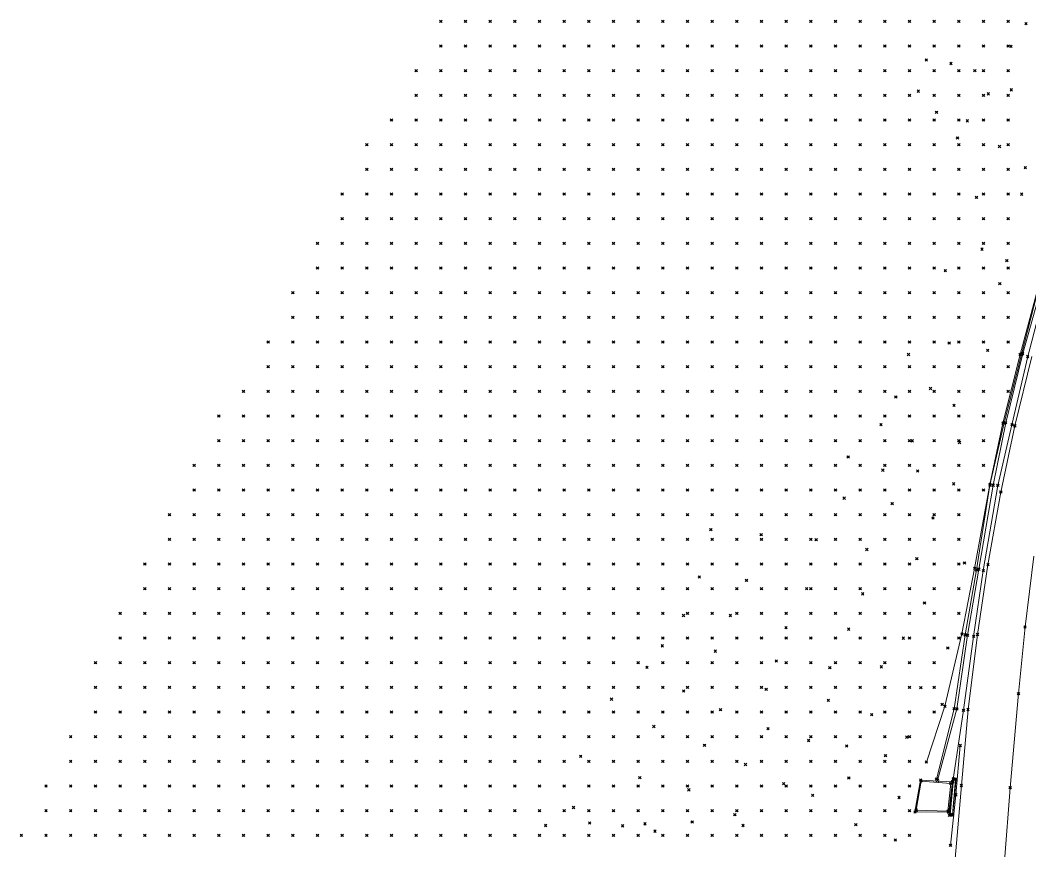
# Model space of a CAD drawing. Header units: metres. Extents: x 441556 to 446409, y 432338 to 461058.
# Drawn here: x 441701.9 to 441824.7, y 453876.9 to 453977.9 of the extents above; entities that cross this region are included whole.
import ezdxf

# ---------------------------------------------------------------- set-up
doc = ezdxf.new("R2010")
doc.units = ezdxf.units.M
doc.header["$MEASUREMENT"] = 0
doc.header["$PDMODE"] = 35
doc.header["$PDSIZE"] = 0.15
for name, color, linetype, lineweight in [('DTM-BRE-RevN_GRP_ CAROSABIL', 2, 'Continuous', 0), ('DTM-BRE-RevN_GRP_AX', 2, 'Continuous', 0), ('DTM-BRE-RevN_GRP_CAMERA CADERE JOS', 2, 'Continuous', 0), ('DTM-BRE-RevN_GRP_CAMERA CADERE SUS', 2, 'Continuous', 0), ('DTM-BRE-RevN_GRP_PARAPET BETON_JOS', 2, 'Continuous', 0), ('DTM-BRE-RevN_GRP_PARAPET BETON_SUS', 2, 'Continuous', 0), ('DTM-BRE-RevN_GRP_PARAPET METALIC', 2, 'Continuous', 0), ('DTM-BRE-RevN_GRP_SANT BETON JOS', 2, 'Continuous', 0), ('DTM-BRE-RevN_GRP_SANT BETON SUS', 2, 'Continuous', 0), ('DTM-BRE-RevN_GRP_TALUZ JOS', 2, 'Continuous', 0), ('DTM-NOK-RevN_LIDAR_co_lidar', 91, 'Continuous', 0), ('DTM-NOK-RevN_RTK', 32, 'Continuous', 0)]:
    doc.layers.add(name, color=color, linetype=linetype, lineweight=lineweight)

msp = doc.modelspace()

# ---------------------------------------------------------------- linework, layer by layer
at = {"layer": 'DTM-BRE-RevN_GRP_ CAROSABIL'}
for p, q in [((441822.836, 453928.53, 359.797), (441824.913, 453936.966, 359.905)), ((441821.134, 453920.486, 359.799), (441822.836, 453928.53, 359.797)), ((441819.581, 453911.644, 359.781), (441821.134, 453920.486, 359.799)), ((441818.299, 453903.163, 359.769), (441819.581, 453911.644, 359.781)), ((441817.153, 453894.037, 359.769), (441818.299, 453903.163, 359.769)), ((441816.35, 453884.801, 359.775), (441817.153, 453894.037, 359.769)), ((441815.58, 453875.917, 359.812), (441816.35, 453884.801, 359.775))]:
    msp.add_line(p, q, dxfattribs=at)
at = {"layer": 'DTM-BRE-RevN_GRP_AX'}
for p, q in [((441825.173, 453912.704, 359.643), (441824.084, 453904.082, 359.627)), ((441824.084, 453904.082, 359.627), (441823.29, 453895.973, 359.622)), ((441823.29, 453895.973, 359.622), (441822.277, 453884.538, 359.644)), ((441822.277, 453884.538, 359.644), (441821.594, 453875.59, 359.638))]:
    msp.add_line(p, q, dxfattribs=at)
at = {"layer": 'DTM-BRE-RevN_GRP_CAMERA CADERE JOS'}
for p, q in [((441811.441, 453885.348, 357.763), (441810.854, 453881.802, 357.904)), ((441815.065, 453885.062, 357.538), (441811.441, 453885.348, 357.763)), ((441814.707, 453881.688, 357.093), (441815.065, 453885.062, 357.538)), ((441810.854, 453881.802, 357.904), (441814.707, 453881.688, 357.093))]:
    msp.add_line(p, q, dxfattribs=at)
at = {"layer": 'DTM-BRE-RevN_GRP_CAMERA CADERE SUS'}
for p, q in [((441811.384, 453885.46, 358.39), (441810.706, 453881.587, 358.533)), ((441815.263, 453885.237, 359.542), (441811.384, 453885.46, 358.39)), ((441814.811, 453881.559, 359.648), (441815.263, 453885.237, 359.542)), ((441810.706, 453881.587, 358.533), (441814.811, 453881.559, 359.648))]:
    msp.add_line(p, q, dxfattribs=at)
at = {"layer": 'DTM-BRE-RevN_GRP_PARAPET BETON_JOS'}
for p, q in [((441814.892, 453881.168, 359.645), (441815.357, 453885.613, 359.648)), ((441815.701, 453885.567, 359.753), (441815.283, 453881.174, 359.775)), ((441815.357, 453885.613, 359.648), (441815.701, 453885.567, 359.753)), ((441815.283, 453881.174, 359.775), (441814.892, 453881.168, 359.645))]:
    msp.add_line(p, q, dxfattribs=at)
at = {"layer": 'DTM-BRE-RevN_GRP_PARAPET BETON_SUS'}
for p, q in [((441815.395, 453885.56, 360.178), (441814.997, 453881.293, 360.176)), ((441815.258, 453881.216, 360.197), (441815.624, 453885.545, 360.178)), ((441815.624, 453885.545, 360.178), (441815.395, 453885.56, 360.178)), ((441814.997, 453881.293, 360.176), (441815.258, 453881.216, 360.197))]:
    msp.add_line(p, q, dxfattribs=at)
at = {"layer": 'DTM-BRE-RevN_GRP_PARAPET METALIC'}
for p, q in [((441815.673, 453883.663, 359.782), (441816.217, 453889.658, 359.711)), ((441815.018, 453877.52, 359.665), (441815.673, 453883.663, 359.782))]:
    msp.add_line(p, q, dxfattribs=at)
at = {"layer": 'DTM-BRE-RevN_GRP_SANT BETON JOS'}
for p, q in [((441826.26, 453945.988, 359.518), (441823.804, 453937.328, 359.5)), ((441823.804, 453937.328, 359.5), (441821.737, 453928.911, 359.489)), ((441821.737, 453928.911, 359.489), (441820.214, 453921.316, 359.466)), ((441820.214, 453921.316, 359.466), (441818.459, 453911.109, 359.457)), ((441818.459, 453911.109, 359.457), (441817.091, 453903.072, 359.468)), ((441817.091, 453903.072, 359.468), (441815.812, 453894.11, 359.339)), ((441815.812, 453894.11, 359.339), (441813.442, 453885.416, 358.599))]:
    msp.add_line(p, q, dxfattribs=at)
at = {"layer": 'DTM-BRE-RevN_GRP_SANT BETON SUS'}
for p, q in [((441825.87, 453945.899, 359.811), (441823.648, 453937.195, 359.757)), ((441826.675, 453945.696, 359.751), (441824.416, 453936.964, 359.776)), ((441823.648, 453937.195, 359.757), (441821.535, 453928.889, 359.736)), ((441824.416, 453936.964, 359.776), (441822.493, 453928.678, 359.761)), ((441821.535, 453928.889, 359.736), (441819.821, 453921.313, 359.693)), ((441822.493, 453928.678, 359.761), (441820.769, 453921.301, 359.713)), ((441819.821, 453921.313, 359.693), (441818.176, 453911.031, 359.693)), ((441820.769, 453921.301, 359.713), (441819.014, 453910.934, 359.717)), ((441818.176, 453911.031, 359.693), (441816.805, 453903.126, 359.697)), ((441819.014, 453910.934, 359.717), (441817.832, 453902.939, 359.72)), ((441816.805, 453903.126, 359.697), (441815.475, 453894.141, 359.584)), ((441817.832, 453902.939, 359.72), (441816.601, 453893.95, 359.71)), ((441815.475, 453894.141, 359.584), (441813.315, 453885.587, 358.746)), ((441816.601, 453893.95, 359.71), (441815.293, 453885.281, 359.627))]:
    msp.add_line(p, q, dxfattribs=at)
at = {"layer": 'DTM-BRE-RevN_GRP_TALUZ JOS'}
for p, q in [((441825.894, 453946.138, 359.806), (441823.497, 453937.226, 359.777)), ((441823.497, 453937.226, 359.777), (441821.399, 453928.855, 359.712)), ((441821.399, 453928.855, 359.712), (441819.822, 453921.4, 359.71)), ((441819.822, 453921.4, 359.71), (441817.958, 453911.2, 359.698)), ((441817.958, 453911.2, 359.698), (441816.412, 453903.229, 359.785)), ((441816.412, 453903.229, 359.785), (441814.351, 453894.437, 359.802)), ((441814.351, 453894.437, 359.802), (441812.092, 453887.651, 359.197))]:
    msp.add_line(p, q, dxfattribs=at)
at = {"layer": 'DTM-NOK-RevN_LIDAR_co_lidar'}
for p in [(441753.055, 453977.714, 391.491), (441756.054, 453977.714, 390.369), (441759.053, 453977.714, 389.236), (441762.053, 453977.714, 387.698), (441765.052, 453977.714, 386.743), (441768.051, 453977.714, 385.621), (441771.051, 453977.714, 384.636), (441774.05, 453977.714, 383.553), (441777.049, 453977.714, 382.638), (441780.049, 453977.714, 381.699), (441783.048, 453977.714, 380.653), (441786.047, 453977.714, 379.476), (441789.047, 453977.714, 378.311), (441792.046, 453977.714, 377.096), (441795.045, 453977.714, 375.775), (441798.045, 453977.714, 374.474), (441801.044, 453977.714, 373.204), (441804.043, 453977.714, 372.047), (441807.043, 453977.714, 370.79), (441810.042, 453977.714, 369.195), (441813.041, 453977.714, 367.879), (441816.041, 453977.714, 366.698), (441819.04, 453977.714, 365.645), (441822.039, 453977.714, 364.789), (441753.055, 453974.715, 390.838), (441756.054, 453974.715, 389.647), (441759.053, 453974.715, 388.409), (441762.053, 453974.715, 387.065), (441765.052, 453974.715, 385.767), (441768.051, 453974.715, 384.784), (441771.051, 453974.715, 383.856), (441774.05, 453974.715, 382.71), (441777.049, 453974.715, 381.819), (441780.049, 453974.715, 380.963), (441783.048, 453974.715, 379.987), (441786.047, 453974.715, 378.947), (441789.047, 453974.715, 377.904), (441792.046, 453974.715, 376.737), (441795.045, 453974.715, 375.404), (441798.045, 453974.715, 374.031), (441801.044, 453974.715, 372.697), (441804.043, 453974.715, 371.428), (441807.043, 453974.715, 370.06), (441810.042, 453974.715, 368.726), (441813.041, 453974.715, 367.461), (441816.041, 453974.715, 366.31), (441819.04, 453974.715, 365.453), (441822.039, 453974.715, 364.617), (441750.055, 453971.715, 391.279), (441753.055, 453971.715, 390.364), (441756.054, 453971.715, 389.155), (441759.053, 453971.715, 387.845), (441762.053, 453971.715, 386.687), (441765.052, 453971.715, 385.375), (441768.051, 453971.715, 384.284), (441771.051, 453971.715, 383.165), (441774.05, 453971.715, 382.04), (441777.049, 453971.715, 381.136), (441780.049, 453971.715, 380.229), (441783.048, 453971.715, 379.229), (441786.047, 453971.715, 378.248), (441789.047, 453971.715, 377.273), (441792.046, 453971.715, 376.204), (441795.045, 453971.715, 375.014), (441798.045, 453971.715, 373.711), (441801.044, 453971.715, 372.394), (441804.043, 453971.715, 371.092), (441807.043, 453971.715, 369.632), (441810.042, 453971.715, 368.418), (441813.041, 453971.715, 367.252), (441816.041, 453971.715, 366.089), (441819.04, 453971.715, 365.261), (441822.039, 453971.715, 364.597), (441750.055, 453968.716, 390.368), (441753.055, 453968.716, 389.509), (441756.054, 453968.716, 388.571), (441759.053, 453968.716, 387.513), (441762.053, 453968.716, 386.491), (441765.052, 453968.716, 385.243), (441768.051, 453968.716, 384.031), (441771.051, 453968.716, 382.718), (441774.05, 453968.716, 381.543), (441777.049, 453968.716, 380.551), (441780.049, 453968.716, 379.565), (441783.048, 453968.716, 378.553), (441786.047, 453968.716, 377.543), (441789.047, 453968.716, 376.565), (441792.046, 453968.716, 375.603), (441795.045, 453968.716, 374.579), (441798.045, 453968.716, 373.377), (441801.044, 453968.716, 372.073), (441804.043, 453968.716, 370.853), (441807.043, 453968.716, 369.513), (441810.042, 453968.716, 368.23), (441813.041, 453968.716, 367.106), (441816.041, 453968.716, 366.089), (441819.04, 453968.716, 365.323), (441822.039, 453968.716, 364.733), (441747.056, 453965.717, 390.369), (441750.055, 453965.717, 389.244), (441753.055, 453965.717, 388.582), (441756.054, 453965.717, 387.842), (441759.053, 453965.717, 387.124), (441762.053, 453965.717, 386.164), (441765.052, 453965.717, 385.073), (441768.051, 453965.717, 383.828), (441771.051, 453965.717, 382.53), (441774.05, 453965.717, 381.227), (441777.049, 453965.717, 380.142), (441780.049, 453965.717, 379.099), (441783.048, 453965.717, 378.058), (441786.047, 453965.717, 377.086), (441789.047, 453965.717, 376.184), (441792.046, 453965.717, 375.231), (441795.045, 453965.717, 374.236), (441798.045, 453965.717, 373.151), (441801.044, 453965.717, 371.868), (441804.043, 453965.717, 370.654), (441807.043, 453965.717, 369.471), (441810.042, 453965.717, 368.218), (441813.041, 453965.717, 367.178), (441816.041, 453965.717, 366.31), (441819.04, 453965.717, 365.597), (441822.039, 453965.717, 364.778), (441744.057, 453962.717, 390.384), (441747.056, 453962.717, 388.865), (441750.055, 453962.717, 387.856), (441753.055, 453962.717, 387.435), (441756.054, 453962.717, 386.894), (441759.053, 453962.717, 386.358), (441762.053, 453962.717, 385.515), (441765.052, 453962.717, 384.804), (441768.051, 453962.717, 383.589), (441771.051, 453962.717, 382.415), (441774.05, 453962.717, 381.213), (441777.049, 453962.717, 380.06), (441780.049, 453962.717, 378.869), (441783.048, 453962.717, 377.692), (441786.047, 453962.717, 376.707), (441789.047, 453962.717, 375.805), (441792.046, 453962.717, 374.857), (441795.045, 453962.717, 373.961), (441798.045, 453962.717, 373.003), (441801.044, 453962.717, 371.81), (441804.043, 453962.717, 370.637), (441807.043, 453962.717, 369.539), (441810.042, 453962.717, 368.397), (441813.041, 453962.717, 367.48), (441816.041, 453962.717, 366.537), (441819.04, 453962.717, 365.733), (441822.039, 453962.717, 364.748), (441744.057, 453959.718, 391.197), (441747.056, 453959.718, 388.751), (441750.055, 453959.718, 387.255), (441753.055, 453959.718, 386.293), (441756.054, 453959.718, 385.737), (441759.053, 453959.718, 385.139), (441762.053, 453959.718, 384.513), (441765.052, 453959.718, 384.107), (441768.051, 453959.718, 383.184), (441771.051, 453959.718, 382.259), (441774.05, 453959.718, 381.258), (441777.049, 453959.718, 380.126), (441780.049, 453959.718, 378.876), (441783.048, 453959.718, 377.6), (441786.047, 453959.718, 376.441), (441789.047, 453959.718, 375.41), (441792.046, 453959.718, 374.511), (441795.045, 453959.718, 373.688), (441798.045, 453959.718, 372.763), (441801.044, 453959.718, 371.75), (441804.043, 453959.718, 370.794), (441807.043, 453959.718, 369.761), (441810.042, 453959.718, 368.686), (441813.041, 453959.718, 367.703), (441816.041, 453959.718, 366.688), (441819.04, 453959.718, 365.734), (441822.039, 453959.718, 364.755), (441741.057, 453956.719, 393.574), (441744.057, 453956.719, 391.791), (441747.056, 453956.719, 389.745), (441750.055, 453956.719, 387.941), (441753.055, 453956.719, 386.276), (441756.054, 453956.719, 385.111), (441759.053, 453956.719, 384.072), (441762.053, 453956.719, 383.209), (441765.052, 453956.719, 382.887), (441768.051, 453956.719, 382.291), (441771.051, 453956.719, 381.704), (441774.05, 453956.719, 380.717), (441777.049, 453956.719, 379.799), (441780.049, 453956.719, 378.796), (441783.048, 453956.719, 377.707), (441786.047, 453956.719, 376.563), (441789.047, 453956.719, 375.481), (441792.046, 453956.719, 374.515), (441795.045, 453956.719, 373.623), (441798.045, 453956.719, 372.656), (441801.044, 453956.719, 371.626), (441804.043, 453956.719, 370.818), (441807.043, 453956.719, 369.868), (441810.042, 453956.719, 368.848), (441813.041, 453956.719, 367.71), (441816.041, 453956.719, 366.773), (441819.04, 453956.719, 365.705), (441822.039, 453956.719, 364.508), (441741.057, 453953.719, 393.549), (441744.057, 453953.719, 391.812), (441747.056, 453953.719, 389.987), (441750.055, 453953.719, 388.463), (441753.055, 453953.719, 386.749), (441756.054, 453953.719, 385.124), (441759.053, 453953.719, 383.894), (441762.053, 453953.719, 382.724), (441765.052, 453953.719, 381.997), (441768.051, 453953.719, 381.154), (441771.051, 453953.719, 380.348), (441774.05, 453953.719, 379.404), (441777.049, 453953.719, 378.759), (441780.049, 453953.719, 378.05), (441783.048, 453953.719, 377.315), (441786.047, 453953.719, 376.463), (441789.047, 453953.719, 375.451), (441792.046, 453953.719, 374.441), (441795.045, 453953.719, 373.483), (441798.045, 453953.719, 372.424), (441801.044, 453953.719, 371.34), (441804.043, 453953.719, 370.519), (441807.043, 453953.719, 369.611), (441810.042, 453953.719, 368.698), (441813.041, 453953.719, 367.711), (441816.041, 453953.719, 366.87), (441819.04, 453953.719, 365.681), (441822.039, 453953.719, 364.203), (441738.058, 453950.72, 395.663), (441741.057, 453950.72, 393.45), (441744.057, 453950.72, 391.399), (441747.056, 453950.72, 389.555), (441750.055, 453950.72, 388.226), (441753.055, 453950.72, 386.767), (441756.054, 453950.72, 385.055), (441759.053, 453950.72, 383.706), (441762.053, 453950.72, 382.658), (441765.052, 453950.72, 381.396), (441768.051, 453950.72, 380.483), (441771.051, 453950.72, 379.436), (441774.05, 453950.72, 378.269), (441777.049, 453950.72, 377.494), (441780.049, 453950.72, 377.076), (441783.048, 453950.72, 376.617), (441786.047, 453950.72, 376.06), (441789.047, 453950.72, 375.229), (441792.046, 453950.72, 374.173), (441795.045, 453950.72, 372.951), (441798.045, 453950.72, 371.721), (441801.044, 453950.72, 370.884), (441804.043, 453950.72, 370.135), (441807.043, 453950.72, 369.323), (441810.042, 453950.72, 368.391), (441813.041, 453950.72, 367.478), (441816.041, 453950.72, 366.556), (441819.04, 453950.72, 365.399), (441822.039, 453950.72, 363.839), (441738.058, 453947.721, 396.129), (441741.057, 453947.721, 393.582), (441744.057, 453947.721, 391.037), (441747.056, 453947.721, 389.338), (441750.055, 453947.721, 387.999), (441753.055, 453947.721, 386.451), (441756.054, 453947.721, 384.68), (441759.053, 453947.721, 383.366), (441762.053, 453947.721, 382.396), (441765.052, 453947.721, 380.923), (441768.051, 453947.721, 379.92), (441771.051, 453947.721, 378.89), (441774.05, 453947.721, 377.739), (441777.049, 453947.721, 376.767), (441780.049, 453947.721, 375.967), (441783.048, 453947.721, 375.421), (441786.047, 453947.721, 375.164), (441789.047, 453947.721, 374.587), (441792.046, 453947.721, 373.57), (441795.045, 453947.721, 372.439), (441798.045, 453947.721, 371.306), (441801.044, 453947.721, 370.408), (441804.043, 453947.721, 369.69), (441807.043, 453947.721, 368.849), (441810.042, 453947.721, 367.973), (441813.041, 453947.721, 367.05), (441816.041, 453947.721, 365.97), (441819.04, 453947.721, 364.953), (441822.039, 453947.721, 363.647), (441735.058, 453944.721, 398.818), (441738.058, 453944.721, 396.417), (441741.057, 453944.721, 393.303), (441744.057, 453944.721, 391.005), (441747.056, 453944.721, 388.794), (441750.055, 453944.721, 387.115), (441753.055, 453944.721, 385.471), (441756.054, 453944.721, 384.463), (441759.053, 453944.721, 383.171), (441762.053, 453944.721, 381.857), (441765.052, 453944.721, 380.763), (441768.051, 453944.721, 379.484), (441771.051, 453944.721, 378.341), (441774.05, 453944.721, 377.251), (441777.049, 453944.721, 376.17), (441780.049, 453944.721, 375.183), (441783.048, 453944.721, 374.392), (441786.047, 453944.721, 374.129), (441789.047, 453944.721, 373.836), (441792.046, 453944.721, 372.988), (441795.045, 453944.721, 371.89), (441798.045, 453944.721, 370.842), (441801.044, 453944.721, 369.87), (441804.043, 453944.721, 369.005), (441807.043, 453944.721, 368.235), (441810.042, 453944.721, 367.38), (441813.041, 453944.721, 366.539), (441816.041, 453944.721, 365.569), (441819.04, 453944.721, 364.532), (441822.039, 453944.721, 362.977), (441735.058, 453941.722, 398.584), (441738.058, 453941.722, 396.143), (441741.057, 453941.722, 393.247), (441744.057, 453941.722, 390.858), (441747.056, 453941.722, 388.635), (441750.055, 453941.722, 386.52), (441753.055, 453941.722, 384.934), (441756.054, 453941.722, 383.322), (441759.053, 453941.722, 381.956), (441762.053, 453941.722, 381.394), (441765.052, 453941.722, 380.778), (441768.051, 453941.722, 379.574), (441771.051, 453941.722, 378.018), (441774.05, 453941.722, 376.75), (441777.049, 453941.722, 375.504), (441780.049, 453941.722, 374.41), (441783.048, 453941.722, 373.691), (441786.047, 453941.722, 373.219), (441789.047, 453941.722, 372.82), (441792.046, 453941.722, 372.143), (441795.045, 453941.722, 371.19), (441798.045, 453941.722, 370.194), (441801.044, 453941.722, 369.155), (441804.043, 453941.722, 368.366), (441807.043, 453941.722, 367.624), (441810.042, 453941.722, 366.736), (441813.041, 453941.722, 365.894), (441816.041, 453941.722, 365.021), (441819.04, 453941.722, 364.167), (441822.039, 453941.722, 362.34), (441732.059, 453938.722, 400.176), (441735.058, 453938.722, 398.023), (441738.058, 453938.722, 395.66), (441741.057, 453938.722, 392.865), (441744.057, 453938.722, 390.631), (441747.056, 453938.722, 388.203), (441750.055, 453938.722, 385.155), (441753.055, 453938.722, 384.086), (441756.054, 453938.722, 382.892), (441759.053, 453938.722, 381.373), (441762.053, 453938.722, 380.746), (441765.052, 453938.722, 380.037), (441768.051, 453938.722, 379.23), (441771.051, 453938.722, 378.55), (441774.05, 453938.722, 377.116), (441777.049, 453938.722, 375.476), (441780.049, 453938.722, 374.022), (441783.048, 453938.722, 372.884), (441786.047, 453938.722, 372.351), (441789.047, 453938.722, 371.958), (441792.046, 453938.722, 371.295), (441795.045, 453938.722, 370.429), (441798.045, 453938.722, 369.525), (441801.044, 453938.722, 368.681), (441804.043, 453938.722, 367.727), (441807.043, 453938.722, 366.934), (441810.042, 453938.722, 366.162), (441813.041, 453938.722, 365.391), (441816.041, 453938.722, 364.593), (441819.04, 453938.722, 363.617), (441822.039, 453938.722, 361.574), (441732.059, 453935.723, 399.167), (441735.058, 453935.723, 396.929), (441738.058, 453935.723, 394.744), (441741.057, 453935.723, 392.483), (441744.057, 453935.723, 390.186), (441747.056, 453935.723, 387.931), (441750.055, 453935.723, 385.19), (441753.055, 453935.723, 383.544), (441756.054, 453935.723, 381.976), (441759.053, 453935.723, 380.531), (441762.053, 453935.723, 379.902), (441765.052, 453935.723, 379.079), (441768.051, 453935.723, 378.535), (441771.051, 453935.723, 377.264), (441774.05, 453935.723, 376.272), (441777.049, 453935.723, 375.091), (441780.049, 453935.723, 373.657), (441783.048, 453935.723, 372.407), (441786.047, 453935.723, 371.739), (441789.047, 453935.723, 371.219), (441792.046, 453935.723, 370.404), (441795.045, 453935.723, 369.544), (441798.045, 453935.723, 368.806), (441801.044, 453935.723, 368.117), (441804.043, 453935.723, 367.552), (441807.043, 453935.723, 366.734), (441810.042, 453935.723, 365.566), (441813.041, 453935.723, 364.871), (441816.041, 453935.723, 364.007), (441819.04, 453935.723, 363.093), (441822.039, 453935.723, 360.678), (441729.06, 453932.724, 400.951), (441732.059, 453932.724, 398.572), (441735.058, 453932.724, 396.317), (441738.058, 453932.724, 394.213), (441741.057, 453932.724, 391.977), (441744.057, 453932.724, 389.383), (441747.056, 453932.724, 386.91), (441750.055, 453932.724, 384.768), (441753.055, 453932.724, 382.727), (441756.054, 453932.724, 381.013), (441759.053, 453932.724, 379.555), (441762.053, 453932.724, 378.821), (441765.052, 453932.724, 377.849), (441768.051, 453932.724, 377.337), (441771.051, 453932.724, 376.245), (441774.05, 453932.724, 375.421), (441777.049, 453932.724, 374.345), (441780.049, 453932.724, 373.068), (441783.048, 453932.724, 371.9), (441786.047, 453932.724, 371.187), (441789.047, 453932.724, 370.765), (441792.046, 453932.724, 370.06), (441795.045, 453932.724, 369.103), (441798.045, 453932.724, 368.376), (441801.044, 453932.724, 368.004), (441804.043, 453932.724, 367.674), (441807.043, 453932.724, 366.649), (441810.042, 453932.724, 365.216), (441813.041, 453932.724, 364.44), (441816.041, 453932.724, 363.699), (441819.04, 453932.724, 362.454), (441822.039, 453932.724, 360.2), (441726.06, 453929.724, 402.524), (441729.06, 453929.724, 400.291), (441732.059, 453929.724, 397.63), (441735.058, 453929.724, 395.355), (441738.058, 453929.724, 393.398), (441741.057, 453929.724, 391.08), (441744.057, 453929.724, 388.36), (441747.056, 453929.724, 386.188), (441750.055, 453929.724, 384.115), (441753.055, 453929.724, 382.012), (441756.054, 453929.724, 380.132), (441759.053, 453929.724, 378.842), (441762.053, 453929.724, 377.935), (441765.052, 453929.724, 377.131), (441768.051, 453929.724, 376.393), (441771.051, 453929.724, 375.24), (441774.05, 453929.724, 374.49), (441777.049, 453929.724, 373.564), (441780.049, 453929.724, 372.258), (441783.048, 453929.724, 371.122), (441786.047, 453929.724, 370.557), (441789.047, 453929.724, 370.168), (441792.046, 453929.724, 369.559), (441795.045, 453929.724, 368.876), (441798.045, 453929.724, 368.275), (441801.044, 453929.724, 367.746), (441804.043, 453929.724, 367.163), (441807.043, 453929.724, 366.109), (441810.042, 453929.724, 364.966), (441813.041, 453929.724, 364.27), (441816.041, 453929.724, 363.485), (441819.04, 453929.724, 361.87), (441726.06, 453926.725, 402.092), (441729.06, 453926.725, 399.373), (441732.059, 453926.725, 395.906), (441735.058, 453926.725, 394.114), (441738.058, 453926.725, 392.049), (441741.057, 453926.725, 389.654), (441744.057, 453926.725, 387.245), (441747.056, 453926.725, 385.374), (441750.055, 453926.725, 383.159), (441753.055, 453926.725, 380.839), (441756.054, 453926.725, 379.53), (441759.053, 453926.725, 378.184), (441762.053, 453926.725, 377.05), (441765.052, 453926.725, 376.44), (441768.051, 453926.725, 375.282), (441771.051, 453926.725, 374.511), (441774.05, 453926.725, 373.555), (441777.049, 453926.725, 372.617), (441780.049, 453926.725, 371.453), (441783.048, 453926.725, 370.411), (441786.047, 453926.725, 369.865), (441789.047, 453926.725, 369.587), (441792.046, 453926.725, 369.139), (441795.045, 453926.725, 368.534), (441798.045, 453926.725, 367.912), (441801.044, 453926.725, 367.241), (441804.043, 453926.725, 366.533), (441807.043, 453926.725, 365.539), (441810.042, 453926.725, 364.726), (441813.041, 453926.725, 363.99), (441816.041, 453926.725, 363.13), (441819.04, 453926.725, 361.519), (441723.061, 453923.726, 402.856), (441726.06, 453923.726, 400.781), (441729.06, 453923.726, 397.859), (441732.059, 453923.726, 394.805), (441735.058, 453923.726, 392.516), (441738.058, 453923.726, 390.06), (441741.057, 453923.726, 388.07), (441744.057, 453923.726, 386.145), (441747.056, 453923.726, 384.459), (441750.055, 453923.726, 382.407), (441753.055, 453923.726, 380.463), (441756.054, 453923.726, 378.785), (441759.053, 453923.726, 377.435), (441762.053, 453923.726, 376.21), (441765.052, 453923.726, 375.439), (441768.051, 453923.726, 374.465), (441771.051, 453923.726, 373.593), (441774.05, 453923.726, 372.728), (441777.049, 453923.726, 371.662), (441780.049, 453923.726, 370.587), (441783.048, 453923.726, 369.701), (441786.047, 453923.726, 369.172), (441789.047, 453923.726, 368.827), (441792.046, 453923.726, 368.41), (441795.045, 453923.726, 367.903), (441798.045, 453923.726, 367.272), (441801.044, 453923.726, 366.472), (441804.043, 453923.726, 365.69), (441807.043, 453923.726, 364.993), (441810.042, 453923.726, 364.312), (441813.041, 453923.726, 363.684), (441816.041, 453923.726, 362.785), (441819.04, 453923.726, 360.943), (441723.061, 453920.726, 402.246), (441726.06, 453920.726, 399.506), (441729.06, 453920.726, 396.554), (441732.059, 453920.726, 393.838), (441735.058, 453920.726, 391.505), (441738.058, 453920.726, 389.349), (441741.057, 453920.726, 387.244), (441744.057, 453920.726, 385.26), (441747.056, 453920.726, 383.481), (441750.055, 453920.726, 381.758), (441753.055, 453920.726, 379.983), (441756.054, 453920.726, 378.149), (441759.053, 453920.726, 376.694), (441762.053, 453920.726, 375.351), (441765.052, 453920.726, 374.291), (441768.051, 453920.726, 373.467), (441771.051, 453920.726, 372.528), (441774.05, 453920.726, 371.7), (441777.049, 453920.726, 370.752), (441780.049, 453920.726, 369.629), (441783.048, 453920.726, 368.73), (441786.047, 453920.726, 368.317), (441789.047, 453920.726, 368.069), (441792.046, 453920.726, 367.694), (441795.045, 453920.726, 367.224), (441798.045, 453920.726, 366.638), (441801.044, 453920.726, 365.869), (441804.043, 453920.726, 365.089), (441807.043, 453920.726, 364.509), (441810.042, 453920.726, 363.906), (441813.041, 453920.726, 363.269), (441816.041, 453920.726, 362.434), (441819.04, 453920.726, 360.433), (441720.062, 453917.727, 403.885), (441723.061, 453917.727, 401.305), (441726.06, 453917.727, 398.365), (441729.06, 453917.727, 395.677), (441732.059, 453917.727, 393.382), (441735.058, 453917.727, 390.79), (441738.058, 453917.727, 388.603), (441741.057, 453917.727, 386.699), (441744.057, 453917.727, 384.687), (441747.056, 453917.727, 382.974), (441750.055, 453917.727, 381.26), (441753.055, 453917.727, 379.444), (441756.054, 453917.727, 377.766), (441759.053, 453917.727, 376.114), (441762.053, 453917.727, 374.761), (441765.052, 453917.727, 373.578), (441768.051, 453917.727, 372.535), (441771.051, 453917.727, 371.665), (441774.05, 453917.727, 370.854), (441777.049, 453917.727, 369.857), (441780.049, 453917.727, 368.724), (441783.048, 453917.727, 367.877), (441786.047, 453917.727, 367.551), (441789.047, 453917.727, 367.426), (441792.046, 453917.727, 367.095), (441795.045, 453917.727, 366.556), (441798.045, 453917.727, 365.936), (441801.044, 453917.727, 365.239), (441804.043, 453917.727, 364.568), (441807.043, 453917.727, 364.001), (441810.042, 453917.727, 363.462), (441813.041, 453917.727, 362.851), (441816.041, 453917.727, 362.009), (441720.062, 453914.728, 403.041), (441723.061, 453914.728, 400.184), (441726.06, 453914.728, 397.392), (441729.06, 453914.728, 394.974), (441732.059, 453914.728, 392.773), (441735.058, 453914.728, 390.307), (441738.058, 453914.728, 388.065), (441741.057, 453914.728, 386.309), (441744.057, 453914.728, 384.321), (441747.056, 453914.728, 382.47), (441750.055, 453914.728, 380.641), (441753.055, 453914.728, 378.816), (441756.054, 453914.728, 377.202), (441759.053, 453914.728, 375.458), (441762.053, 453914.728, 374.146), (441765.052, 453914.728, 373.037), (441768.051, 453914.728, 371.869), (441771.051, 453914.728, 370.861), (441774.05, 453914.728, 369.988), (441777.049, 453914.728, 369.183), (441780.049, 453914.728, 367.999), (441783.048, 453914.728, 367.1), (441786.047, 453914.728, 366.9), (441789.047, 453914.728, 366.818), (441792.046, 453914.728, 366.503), (441795.045, 453914.728, 366.005), (441798.045, 453914.728, 365.362), (441801.044, 453914.728, 364.706), (441804.043, 453914.728, 364.068), (441807.043, 453914.728, 363.505), (441810.042, 453914.728, 363.006), (441813.041, 453914.728, 362.399), (441816.041, 453914.728, 361.412), (441717.062, 453911.728, 405.417), (441720.062, 453911.728, 402.951), (441723.061, 453911.728, 399.993), (441726.06, 453911.728, 396.799), (441729.06, 453911.728, 394.183), (441732.059, 453911.728, 392.093), (441735.058, 453911.728, 389.951), (441738.058, 453911.728, 387.9), (441741.057, 453911.728, 386.043), (441744.057, 453911.728, 383.957), (441747.056, 453911.728, 382.01), (441750.055, 453911.728, 380.151), (441753.055, 453911.728, 378.286), (441756.054, 453911.728, 376.585), (441759.053, 453911.728, 374.984), (441762.053, 453911.728, 373.762), (441765.052, 453911.728, 372.469), (441768.051, 453911.728, 371.207), (441771.051, 453911.728, 370.125), (441774.05, 453911.728, 369.213), (441777.049, 453911.728, 368.323), (441780.049, 453911.728, 367.171), (441783.048, 453911.728, 366.407), (441786.047, 453911.728, 366.29), (441789.047, 453911.728, 366.168), (441792.046, 453911.728, 365.857), (441795.045, 453911.728, 365.448), (441798.045, 453911.728, 364.849), (441801.044, 453911.728, 364.198), (441804.043, 453911.728, 363.549), (441807.043, 453911.728, 363.027), (441810.042, 453911.728, 362.496), (441813.041, 453911.728, 361.769), (441816.041, 453911.728, 360.909), (441717.062, 453908.729, 404.919), (441720.062, 453908.729, 402.373), (441723.061, 453908.729, 399.515), (441726.06, 453908.729, 396.402), (441729.06, 453908.729, 393.678), (441732.059, 453908.729, 391.396), (441735.058, 453908.729, 389.306), (441738.058, 453908.729, 387.39), (441741.057, 453908.729, 385.568), (441744.057, 453908.729, 383.692), (441747.056, 453908.729, 381.502), (441750.055, 453908.729, 379.649), (441753.055, 453908.729, 377.679), (441756.054, 453908.729, 376.066), (441759.053, 453908.729, 374.628), (441762.053, 453908.729, 373.22), (441765.052, 453908.729, 371.827), (441768.051, 453908.729, 370.521), (441771.051, 453908.729, 369.53), (441774.05, 453908.729, 368.596), (441777.049, 453908.729, 367.529), (441780.049, 453908.729, 366.527), (441783.048, 453908.729, 365.886), (441786.047, 453908.729, 365.718), (441789.047, 453908.729, 365.564), (441792.046, 453908.729, 365.248), (441795.045, 453908.729, 364.855), (441798.045, 453908.729, 364.319), (441801.044, 453908.729, 363.701), (441804.043, 453908.729, 363.066), (441807.043, 453908.729, 362.533), (441810.042, 453908.729, 361.948), (441813.041, 453908.729, 361.209), (441816.041, 453908.729, 360.559), (441714.063, 453905.73, 407.154), (441717.062, 453905.73, 404.383), (441720.062, 453905.73, 401.604), (441723.061, 453905.73, 398.716), (441726.06, 453905.73, 395.858), (441729.06, 453905.73, 393.345), (441732.059, 453905.73, 390.98), (441735.058, 453905.73, 388.636), (441738.058, 453905.73, 386.839), (441741.057, 453905.73, 385.087), (441744.057, 453905.73, 383.029), (441747.056, 453905.73, 380.915), (441750.055, 453905.73, 379.272), (441753.055, 453905.73, 377.416), (441756.054, 453905.73, 375.337), (441759.053, 453905.73, 374.164), (441762.053, 453905.73, 372.637), (441765.052, 453905.73, 371.298), (441768.051, 453905.73, 370.031), (441771.051, 453905.73, 368.963), (441774.05, 453905.73, 367.933), (441777.049, 453905.73, 366.859), (441780.049, 453905.73, 365.912), (441783.048, 453905.73, 365.345), (441786.047, 453905.73, 365.129), (441789.047, 453905.73, 364.902), (441792.046, 453905.73, 364.576), (441795.045, 453905.73, 364.233), (441798.045, 453905.73, 363.812), (441801.044, 453905.73, 363.277), (441804.043, 453905.73, 362.666), (441807.043, 453905.73, 362.089), (441810.042, 453905.73, 361.396), (441813.041, 453905.73, 360.785), (441816.041, 453905.73, 360.28), (441714.063, 453902.73, 406.334), (441717.062, 453902.73, 403.611), (441720.062, 453902.73, 400.846), (441723.061, 453902.73, 398.056), (441726.06, 453902.73, 395.29), (441729.06, 453902.73, 392.775), (441732.059, 453902.73, 390.457), (441735.058, 453902.73, 388.173), (441738.058, 453902.73, 386.204), (441741.057, 453902.73, 384.224), (441744.057, 453902.73, 382.269), (441747.056, 453902.73, 380.45), (441750.055, 453902.73, 378.853), (441753.055, 453902.73, 376.919), (441756.054, 453902.73, 374.799), (441759.053, 453902.73, 373.659), (441762.053, 453902.73, 372.036), (441765.052, 453902.73, 370.708), (441768.051, 453902.73, 369.523), (441771.051, 453902.73, 368.293), (441774.05, 453902.73, 367.179), (441777.049, 453902.73, 366.067), (441780.049, 453902.73, 365.199), (441783.048, 453902.73, 364.789), (441786.047, 453902.73, 364.556), (441789.047, 453902.73, 364.261), (441792.046, 453902.73, 363.984), (441795.045, 453902.73, 363.732), (441798.045, 453902.73, 363.351), (441801.044, 453902.73, 362.764), (441804.043, 453902.73, 362.074), (441807.043, 453902.73, 361.52), (441810.042, 453902.73, 360.938), (441813.041, 453902.73, 360.557), (441816.041, 453902.73, 360.051), (441711.064, 453899.731, 407.635), (441714.063, 453899.731, 405.282), (441717.062, 453899.731, 402.536), (441720.062, 453899.731, 399.832), (441723.061, 453899.731, 397.351), (441726.06, 453899.731, 394.792), (441729.06, 453899.731, 391.689), (441732.059, 453899.731, 388.866), (441735.058, 453899.731, 387.233), (441738.058, 453899.731, 385.341), (441741.057, 453899.731, 383.147), (441744.057, 453899.731, 381.759), (441747.056, 453899.731, 380.042), (441750.055, 453899.731, 378.023), (441753.055, 453899.731, 376.013), (441756.054, 453899.731, 374.363), (441759.053, 453899.731, 372.903), (441762.053, 453899.731, 371.387), (441765.052, 453899.731, 370.02), (441768.051, 453899.731, 368.859), (441771.051, 453899.731, 367.6), (441774.05, 453899.731, 366.421), (441777.049, 453899.731, 365.267), (441780.049, 453899.731, 364.615), (441783.048, 453899.731, 364.345), (441786.047, 453899.731, 364.101), (441789.047, 453899.731, 363.812), (441792.046, 453899.731, 363.56), (441795.045, 453899.731, 363.252), (441798.045, 453899.731, 362.747), (441801.044, 453899.731, 362.121), (441804.043, 453899.731, 361.516), (441807.043, 453899.731, 361.077), (441810.042, 453899.731, 360.747), (441813.041, 453899.731, 360.481), (441711.064, 453896.732, 406.305), (441714.063, 453896.732, 403.824), (441717.062, 453896.732, 401.262), (441720.062, 453896.732, 398.622), (441723.061, 453896.732, 396.169), (441726.06, 453896.732, 393.857), (441729.06, 453896.732, 390.737), (441732.059, 453896.732, 387.653), (441735.058, 453896.732, 386.115), (441738.058, 453896.732, 384.559), (441741.057, 453896.732, 382.435), (441744.057, 453896.732, 380.936), (441747.056, 453896.732, 379.319), (441750.055, 453896.732, 377.163), (441753.055, 453896.732, 375.248), (441756.054, 453896.732, 373.523), (441759.053, 453896.732, 371.869), (441762.053, 453896.732, 370.653), (441765.052, 453896.732, 369.366), (441768.051, 453896.732, 368.164), (441771.051, 453896.732, 366.906), (441774.05, 453896.732, 365.656), (441777.049, 453896.732, 364.632), (441780.049, 453896.732, 364.176), (441783.048, 453896.732, 363.947), (441786.047, 453896.732, 363.689), (441789.047, 453896.732, 363.372), (441792.046, 453896.732, 363.047), (441795.045, 453896.732, 362.664), (441798.045, 453896.732, 362.168), (441801.044, 453896.732, 361.701), (441804.043, 453896.732, 361.26), (441807.043, 453896.732, 360.815), (441810.042, 453896.732, 360.53), (441813.041, 453896.732, 360.252), (441711.064, 453893.732, 404.866), (441714.063, 453893.732, 402.114), (441717.062, 453893.732, 399.724), (441720.062, 453893.732, 397.091), (441723.061, 453893.732, 394.479), (441726.06, 453893.732, 392.341), (441729.06, 453893.732, 390.07), (441732.059, 453893.732, 387.676), (441735.058, 453893.732, 385.676), (441738.058, 453893.732, 383.835), (441741.057, 453893.732, 381.677), (441744.057, 453893.732, 379.842), (441747.056, 453893.732, 378.236), (441750.055, 453893.732, 376.402), (441753.055, 453893.732, 374.295), (441756.054, 453893.732, 372.562), (441759.053, 453893.732, 370.959), (441762.053, 453893.732, 369.71), (441765.052, 453893.732, 368.535), (441768.051, 453893.732, 367.345), (441771.051, 453893.732, 366.12), (441774.05, 453893.732, 364.961), (441777.049, 453893.732, 364.184), (441780.049, 453893.732, 363.848), (441783.048, 453893.732, 363.609), (441786.047, 453893.732, 363.303), (441789.047, 453893.732, 362.946), (441792.046, 453893.732, 362.605), (441795.045, 453893.732, 362.299), (441798.045, 453893.732, 361.961), (441801.044, 453893.732, 361.525), (441804.043, 453893.732, 360.927), (441807.043, 453893.732, 360.314), (441810.042, 453893.732, 360.018), (441813.041, 453893.732, 359.888), (441708.064, 453890.733, 406.249), (441711.064, 453890.733, 403.588), (441714.063, 453890.733, 401.145), (441717.062, 453890.733, 398.538), (441720.062, 453890.733, 395.793), (441723.061, 453890.733, 393.301), (441726.06, 453890.733, 391.017), (441729.06, 453890.733, 388.711), (441732.059, 453890.733, 386.628), (441735.058, 453890.733, 384.896), (441738.058, 453890.733, 382.958), (441741.057, 453890.733, 380.766), (441744.057, 453890.733, 378.85), (441747.056, 453890.733, 377.096), (441750.055, 453890.733, 375.307), (441753.055, 453890.733, 373.334), (441756.054, 453890.733, 371.621), (441759.053, 453890.733, 370.169), (441762.053, 453890.733, 368.919), (441765.052, 453890.733, 367.621), (441768.051, 453890.733, 366.524), (441771.051, 453890.733, 365.455), (441774.05, 453890.733, 364.561), (441777.049, 453890.733, 364.026), (441780.049, 453890.733, 363.705), (441783.048, 453890.733, 363.444), (441786.047, 453890.733, 363.148), (441789.047, 453890.733, 362.836), (441792.046, 453890.733, 362.516), (441795.045, 453890.733, 362.157), (441798.045, 453890.733, 361.714), (441801.044, 453890.733, 361.136), (441804.043, 453890.733, 360.485), (441807.043, 453890.733, 359.914), (441810.042, 453890.733, 359.697), (441708.064, 453887.734, 405.904), (441711.064, 453887.734, 402.523), (441714.063, 453887.734, 400.358), (441717.062, 453887.734, 397.958), (441720.062, 453887.734, 395.291), (441723.061, 453887.734, 392.734), (441726.06, 453887.734, 390.428), (441729.06, 453887.734, 388.173), (441732.059, 453887.734, 385.81), (441735.058, 453887.734, 383.704), (441738.058, 453887.734, 381.756), (441741.057, 453887.734, 379.926), (441744.057, 453887.734, 377.856), (441747.056, 453887.734, 375.973), (441750.055, 453887.734, 374.361), (441753.055, 453887.734, 372.598), (441756.054, 453887.734, 371.007), (441759.053, 453887.734, 369.634), (441762.053, 453887.734, 368.252), (441765.052, 453887.734, 367.019), (441768.051, 453887.734, 366.137), (441771.051, 453887.734, 365.206), (441774.05, 453887.734, 364.539), (441777.049, 453887.734, 364.089), (441780.049, 453887.734, 363.742), (441783.048, 453887.734, 363.445), (441786.047, 453887.734, 363.155), (441789.047, 453887.734, 362.824), (441792.046, 453887.734, 362.39), (441795.045, 453887.734, 361.807), (441798.045, 453887.734, 361.13), (441801.044, 453887.734, 360.501), (441804.043, 453887.734, 359.974), (441807.043, 453887.734, 359.568), (441810.042, 453887.734, 359.332), (441705.065, 453884.734, 408.662), (441708.064, 453884.734, 406.111), (441711.064, 453884.734, 402.728), (441714.063, 453884.734, 400.268), (441717.062, 453884.734, 398.169), (441720.062, 453884.734, 395.556), (441723.061, 453884.734, 392.728), (441726.06, 453884.734, 390.531), (441729.06, 453884.734, 388.365), (441732.059, 453884.734, 385.704), (441735.058, 453884.734, 383.441), (441738.058, 453884.734, 381.503), (441741.057, 453884.734, 379.72), (441744.057, 453884.734, 377.602), (441747.056, 453884.734, 375.369), (441750.055, 453884.734, 373.68), (441753.055, 453884.734, 372.054), (441756.054, 453884.734, 370.62), (441759.053, 453884.734, 369.272), (441762.053, 453884.734, 368.241), (441765.052, 453884.734, 367.056), (441768.051, 453884.734, 366.244), (441771.051, 453884.734, 365.28), (441774.05, 453884.734, 364.662), (441777.049, 453884.734, 364.219), (441780.049, 453884.734, 363.836), (441783.048, 453884.734, 363.508), (441786.047, 453884.734, 363.203), (441789.047, 453884.734, 362.791), (441792.046, 453884.734, 362.231), (441795.045, 453884.734, 361.375), (441798.045, 453884.734, 360.371), (441801.044, 453884.734, 359.747), (441804.043, 453884.734, 359.424), (441807.043, 453884.734, 359.13), (441810.042, 453884.734, 358.409), (441705.065, 453881.735, 407.516), (441708.064, 453881.735, 404.924), (441711.064, 453881.735, 402.176), (441714.063, 453881.735, 399.895), (441717.062, 453881.735, 397.807), (441720.062, 453881.735, 395.086), (441723.061, 453881.735, 392.391), (441726.06, 453881.735, 390.34), (441729.06, 453881.735, 387.888), (441732.059, 453881.735, 385.147), (441735.058, 453881.735, 383.098), (441738.058, 453881.735, 381.023), (441741.057, 453881.735, 379.527), (441744.057, 453881.735, 377.916), (441747.056, 453881.735, 375.604), (441750.055, 453881.735, 373.599), (441753.055, 453881.735, 371.84), (441756.054, 453881.735, 370.263), (441759.053, 453881.735, 368.825), (441762.053, 453881.735, 367.962), (441765.052, 453881.735, 367.117), (441768.051, 453881.735, 366.16), (441771.051, 453881.735, 365.304), (441774.05, 453881.735, 364.786), (441777.049, 453881.735, 364.295), (441780.049, 453881.735, 363.871), (441783.048, 453881.735, 363.559), (441786.047, 453881.735, 363.322), (441789.047, 453881.735, 362.89), (441792.046, 453881.735, 362.057), (441795.045, 453881.735, 360.895), (441798.045, 453881.735, 359.892), (441801.044, 453881.735, 359.497), (441804.043, 453881.735, 359.353), (441807.043, 453881.735, 359.018), (441810.042, 453881.735, 358.211), (441702.066, 453878.736, 410.751), (441705.065, 453878.736, 407.362), (441708.064, 453878.736, 404.358), (441711.064, 453878.736, 401.385), (441714.063, 453878.736, 399.485), (441717.062, 453878.736, 396.973), (441720.062, 453878.736, 394.532), (441723.061, 453878.736, 392.362), (441726.06, 453878.736, 390.333), (441729.06, 453878.736, 387.97), (441732.059, 453878.736, 385.221), (441735.058, 453878.736, 383.014), (441738.058, 453878.736, 380.927), (441741.057, 453878.736, 379.252), (441744.057, 453878.736, 377.215), (441747.056, 453878.736, 374.92), (441750.055, 453878.736, 373.106), (441753.055, 453878.736, 371.508), (441756.054, 453878.736, 369.935), (441759.053, 453878.736, 368.473), (441762.053, 453878.736, 367.506), (441765.052, 453878.736, 366.746), (441768.051, 453878.736, 365.894), (441771.051, 453878.736, 365.45), (441774.05, 453878.736, 364.96), (441777.049, 453878.736, 364.325), (441780.049, 453878.736, 363.913), (441783.048, 453878.736, 363.675), (441786.047, 453878.736, 363.453), (441789.047, 453878.736, 362.998), (441792.046, 453878.736, 361.808), (441795.045, 453878.736, 360.395), (441798.045, 453878.736, 359.663), (441801.044, 453878.736, 359.429), (441804.043, 453878.736, 359.446), (441807.043, 453878.736, 359.388), (441810.042, 453878.736, 359.244)]:
    msp.add_point(p, dxfattribs=at)
at = {"layer": 'DTM-NOK-RevN_RTK'}
for p in [(441824.205, 453977.441, 363.878), (441822.381, 453974.679, 364.135), (441812.075, 453973.03, 367.51), (441815.075, 453972.602, 366.234), (441817.98, 453971.73, 365.25), (441811.117, 453969.236, 367.684), (441822.412, 453969.397, 364.393), (441819.624, 453968.913, 365.14), (441813.314, 453966.668, 366.988), (441817.067, 453965.632, 365.877), (441815.866, 453963.545, 366.303), (441820.973, 453962.499, 364.962), (441824.11, 453959.938, 363.893), (441818.186, 453956.313, 366.048), (441823.671, 453956.701, 363.854), (441818.849, 453950.015, 365.221), (441821.867, 453948.628, 363.71), (441814.386, 453947.412, 366.311), (441821.013, 453945.822, 363.875), (441814.867, 453938.603, 364.901), (441819.535, 453937.709, 363.193), (441823.804, 453937.328, 359.5), (441809.922, 453937.204, 365.586), (441823.497, 453937.226, 359.777), (441823.648, 453937.195, 359.757), (441824.416, 453936.964, 359.776), (441812.593, 453933.075, 364.45), (441808.373, 453932.055, 365.252), (441815.451, 453931.021, 363.719), (441821.399, 453928.855, 359.712), (441821.535, 453928.889, 359.736), (441821.737, 453928.911, 359.489), (441806.561, 453928.688, 365.569), (441822.493, 453928.678, 359.761), (441822.836, 453928.53, 359.797), (441810.375, 453926.712, 364.494), (441816.124, 453926.515, 363.076), (441802.584, 453924.756, 365.802), (441806.798, 453923.152, 364.683), (441811.031, 453923.047, 363.833), (441815.406, 453921.491, 362.653), (441819.822, 453921.4, 359.71), (441819.821, 453921.313, 359.693), (441820.214, 453921.316, 359.466), (441820.769, 453921.301, 359.713), (441821.134, 453920.486, 359.799), (441802.088, 453919.747, 365.104), (441807.924, 453919.082, 363.861), (441812.883, 453917.339, 362.678), (441785.876, 453915.918, 366.975), (441792.009, 453915.294, 366.389), (441798.695, 453914.686, 364.975), (441804.848, 453913.496, 363.538), (441810.931, 453912.375, 362.218), (441816.72, 453911.866, 360.402), (441819.581, 453911.644, 359.781), (441817.958, 453911.2, 359.698), (441818.176, 453911.031, 359.693), (441818.459, 453911.109, 359.457), (441819.014, 453910.934, 359.717), (441784.487, 453910.167, 365.655), (441790.225, 453909.744, 365.389), (441797.536, 453908.738, 364.254), (441804.354, 453908.102, 362.695), (441811.857, 453907.006, 360.995), (441782.561, 453905.47, 364.95), (441788.264, 453905.481, 364.81), (441795.024, 453903.984, 363.606), (441802.637, 453903.812, 362.588), (441816.412, 453903.229, 359.785), (441816.805, 453903.126, 359.697), (441817.091, 453903.072, 359.468), (441817.832, 453902.939, 359.72), (441818.299, 453903.163, 359.769), (441824.084, 453904.082, 359.627), (441779.978, 453901.779, 364.546), (441809.284, 453902.713, 360.665), (441786.427, 453901.138, 364.083), (441814.691, 453901.521, 360.376), (441793.837, 453899.939, 363.357), (441778.114, 453899.182, 364.579), (441800.355, 453899.119, 361.706), (441806.609, 453899.235, 360.98), (441782.586, 453896.292, 363.793), (441792.618, 453896.498, 362.723), (441811.422, 453896.695, 360.363), (441823.29, 453895.973, 359.622), (441773.808, 453895.299, 365.209), (441800.175, 453895.151, 361.735), (441814.009, 453894.665, 359.866), (441814.351, 453894.437, 359.802), (441787.053, 453894.012, 363.029), (441805.448, 453893.425, 360.305), (441815.475, 453894.141, 359.584), (441815.812, 453894.11, 359.339), (441816.601, 453893.95, 359.71), (441817.153, 453894.037, 359.769), (441778.946, 453891.978, 363.758), (441792.846, 453891.715, 362.37), (441809.719, 453890.672, 359.633), (441785.115, 453889.697, 363.209), (441797.768, 453890.269, 361.694), (441802.408, 453889.611, 360.691), (441816.217, 453889.658, 359.711), (441770.066, 453888.359, 365.378), (441807.116, 453888.437, 359.635), (441790.098, 453887.36, 362.586), (441812.092, 453887.651, 359.197), (441777.245, 453885.752, 364.129), (441794.74, 453885.023, 361.674), (441802.669, 453885.724, 359.445), (441811.384, 453885.46, 358.39), (441811.441, 453885.348, 357.763), (441813.315, 453885.587, 358.746), (441813.442, 453885.416, 358.599), (441815.065, 453885.062, 357.538), (441815.263, 453885.237, 359.542), (441815.293, 453885.281, 359.627), (441815.357, 453885.613, 359.648), (441815.395, 453885.56, 360.178), (441815.624, 453885.545, 360.178), (441815.701, 453885.567, 359.753), (441816.35, 453884.801, 359.775), (441822.277, 453884.538, 359.644), (441783.205, 453884.271, 363.401), (441798.261, 453883.601, 359.698), (441808.772, 453883.347, 358.378), (441815.673, 453883.663, 359.782), (441769.195, 453882.132, 365.701), (441788.805, 453881.247, 363.159), (441810.706, 453881.587, 358.533), (441810.854, 453881.802, 357.904), (441814.707, 453881.688, 357.093), (441814.811, 453881.559, 359.648), (441814.892, 453881.168, 359.645), (441814.997, 453881.293, 360.176), (441815.258, 453881.216, 360.197), (441815.283, 453881.174, 359.775), (441765.795, 453879.935, 366.594), (441771.155, 453880.241, 365.303), (441775.154, 453879.893, 364.677), (441777.868, 453880.141, 364.076), (441783.607, 453880.373, 363.49), (441789.805, 453879.944, 363.031), (441803.509, 453880.038, 359.389), (441779.088, 453879.256, 364.003), (441808.324, 453878.165, 359.357), (441815.018, 453877.52, 359.665)]:
    msp.add_point(p, dxfattribs=at)

doc.saveas('drawing.dxf')
